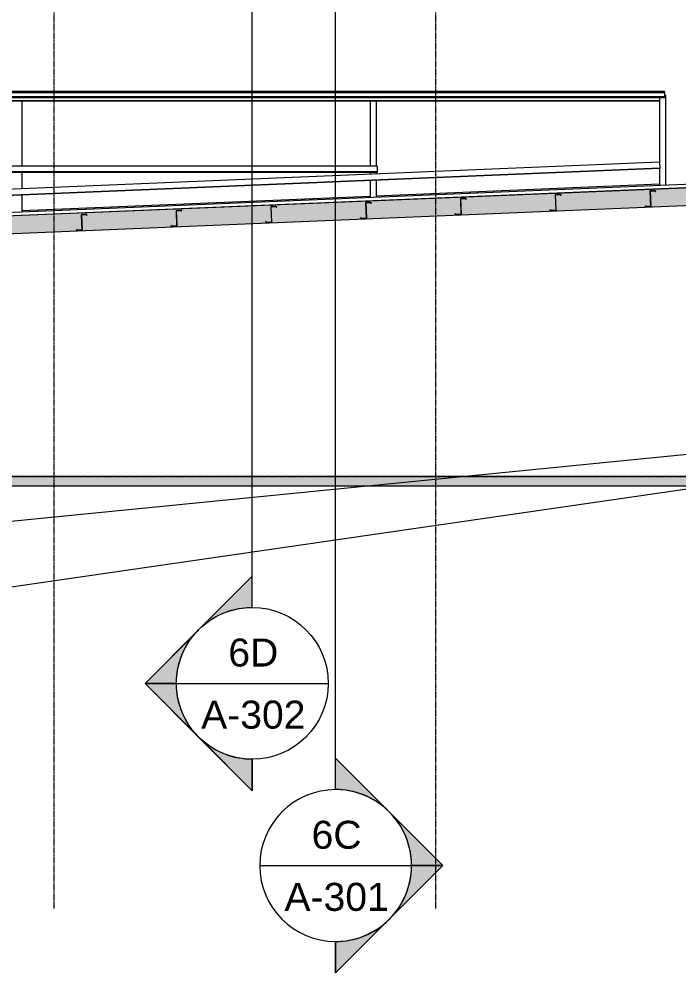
# Model space of a CAD drawing. Header units: inches. Extents: x -23565 to -43, y -324 to 853.
# Drawn here: x -4971 to -4554, y -314 to 289 of the extents above; entities that cross this region are included whole.
import ezdxf

# ---------------------------------------------------------------- set-up
doc = ezdxf.new("R2010")
doc.units = ezdxf.units.IN
doc.header["$MEASUREMENT"] = 0
doc.linetypes.add('Grid Line 1_2_', pattern=[0.8749999999999999, 0.4999999999999999, -0.125, 0.125, -0.125])
for name, color, linetype, lineweight in [('A-ANNO-IDEN', 131, 'Continuous', 9), ('A-CLNG', 13, 'Continuous', 13), ('A-CLNG-PATT', 13, 'Continuous', 25), ('A-FLOR', 192, 'Continuous', 13), ('A-FLOR-LEVL', 51, 'Continuous', 9), ('A-FLOR-PATT', 8, 'Continuous', 25), ('A-ROOF', 132, 'Continuous', 13), ('A-WALL', 113, 'Continuous', 13), ('G-ANNO-SYMB', 111, 'Continuous', 9), ('S-BEAM', 12, 'Continuous', 13), ('S-COLS', 52, 'Continuous', 13), ('S-GRID', 1, 'Continuous', 9)]:
    doc.layers.add(name, color=color, linetype=linetype, lineweight=lineweight)
doc.styles.add('Arial_2', font='arial.ttf', dxfattribs={"height": 17.70359281437124})
pattern_1 = [(45, (-5044.515, 67.247), (-19.00703027829439, 19.0070302782944), []), (45, (-5044.515, 96.04700000000001), (-19.00703027829439, 19.0070302782944), [])]

# ---------------------------------------------------------------- blocks, each defined once
blk = doc.blocks.new('Struct_Xcel_Sports Complex_rvt-5-Building Section - East_West looking South _ Fieldhouse')
at = {"layer": 'A-FLOR-PATT', "lineweight": 9}
h = blk.add_hatch(dxfattribs=at)
h.set_pattern_fill('FP_75', color=256, style=0, pattern_type=2)
h.set_pattern_definition([(49.99999999999999, (-5044.515, 67.247), (55.08540092433552, -4.819842010399984), [5.76, -63.36]), (355, (-5044.515, 67.247), (-10.65568887076341, 57.76853117995548), [4.608000000000001, -50.688]), (100.451, (-5039.925, 66.846), (44.42946763329039, 52.94866132228842), [4.895, -53.848]), (46.184, (-5044.515, 82.60700000000001), (81.96444173651602, -12.71212223907837), [8.64, -95.04]), (96.636, (-5037.685, 81.548), (71.78149636030851, 74.81237833590787), [7.343, -80.77199999999999]), (351.184, (-5044.515, 82.60700000000001), (71.78194683429966, 74.81243234033883), [6.912000000000001, -76.032]), (21, (-5036.835, 78.767), (45.84207144938917, -30.92146111083851), [5.76, -63.36]), (326, (-5036.835, 78.767), (18.68706418402729, 55.69147629738364), [4.608000000000001, -50.688]), (71.45100000000001, (-5033.015, 76.19), (64.52890835799828, 24.77010932808051), [4.895, -53.848]), (37.50000000000001, (-5044.515, 67.247), (0.933894640541661, 25.56681620382889), [2.534, -47.53899999999999, 2.534, -48.922, -50.88]), (37.50000000000001, (-5044.515, 67.247), (0.933894640541661, 25.56681620382889), [-101.53, 2.534, -48.346]), (7.499999999999999, (-5044.515, 67.247), (20.20403996418253, 30.29130269773347), [2.534, -26.803, 2.534, -46.387, -19.392]), (7.499999999999999, (-5044.515, 67.247), (20.20403996418253, 30.29130269773347), [-78.259, 2.534, -16.858]), (327.5, (-5061.641, 67.247), (40.99778450279307, -1.732402627145404), [2.534, -16.666, 2.534, -57.37, -79.488]), (327.5, (-5061.641, 67.247), (40.99778450279307, -1.732402627145404), [-79.104, 2.534, -76.954]), (317.5, (-5069.321, 67.247), (44.78888311775997, 7.687838582048734), [2.534, -22.426, 2.534, -37.248, -56.448]), (317.5, (-5069.321, 67.247), (44.78888311775997, 7.687838582048734), [-64.742, 2.534, -53.91399999999999])])
h.paths.add_polyline_path([(22066.14022535249, -5.999999999999317), (25307.20272535238, -5.999999999999317), (25307.20272535238, 0), (22066.14022535249, 0), (22066.14022535249, -1.598079339972855)], flags=0)
h.paths.add_polyline_path([(26272.89022535242, -5.999999999999317), (26272.89022535242, 0), (25737.89022535263, 0), (25737.89022535263, -5.999999999999317), (26225.74000625958, -5.999999999999317)], flags=0)
at = {"layer": 'A-FLOR', "color": 7}
for p, q in [((25307.20272535238, -1.06581410364015e-14), (22066.14022535249, -1.06581410364015e-14)), ((22066.14022535249, -6.00000000000001), (25307.20272535238, -6.00000000000001))]:
    blk.add_line(p, q, dxfattribs=at)
blk = doc.blocks.new('Girt_C - 8_D-1782471-Building Section - East_West looking South _ Fieldhouse')
at = {"layer": 'S-BEAM', "color": 8, "lineweight": 9}
for p, q in [((22072.7652253524, 241.2968750001023), (22069.2018615215, 241.2968750001023)), ((22069.18239323217, 237.3147842928365), (22069.18239323217, 237.6232088335606)), ((22696.76521643457, 237.3147842928364), (22069.18239323217, 237.3147842928365)), ((22069.38937126329, 237.7968750001014), (22696.76521643457, 237.7968750001014)), ((22696.76521643457, 239.4558058261849), (22696.76521643457, 237.7968750001014)), ((22696.76521643457, 237.7968750001014), (22696.76521643457, 237.3147842928364))]:
    blk.add_line(p, q, dxfattribs=at)
blk = doc.blocks.new('Girt_C - 8_D-1779451-Building Section - East_West looking South _ Fieldhouse')
at = {"layer": 'S-BEAM', "color": 8, "lineweight": 9}
for p, q in [((22696.92870950193, 194.694081519054), (22067.84476912016, 168.4833535531263)), ((22696.76293985979, 198.6727203348604), (22069.45273004653, 172.5358946996574)), ((22069.62261763639, 169.0399364299089), (22696.90864064617, 195.1757543240365)), ((22696.76293985979, 198.6727203348589), (22696.77074525906, 198.4853828699935)), ((22696.77074525906, 198.4853828699935), (22696.90864064617, 195.1757543240365)), ((22696.90864064617, 195.1757543240365), (22696.92870950193, 194.694081519054)), ((22067.68680487729, 172.2746549040658), (22067.67899947802, 172.4619923689312)), ((22067.8247002644, 168.9650263581088), (22067.68680487729, 172.2746549040658)), ((22067.8247002644, 168.9650263581088), (22069.44356984839, 169.032476419308)), ((22067.84476912016, 168.4833535531263), (22067.8247002644, 168.9650263581088))]:
    blk.add_line(p, q, dxfattribs=at)
blk = doc.blocks.new('Girt_Z - 10_D-V140-Building Section - East_West looking South _ Fieldhouse')
at = {"layer": 'S-BEAM', "color": 7}
for p, q in [((22690.73957785752, 180.5317517642919), (22691.14027420054, 170.9150395316995)), ((22691.25735775737, 170.732311825401), (22690.84885690143, 180.5363323680285)), ((22693.8540629838, 180.8491846677222), (22690.91910958159, 180.7268949426302)), ((22690.9207970303, 180.6174953505892), (22693.80765813986, 180.7377812301545)), ((22693.80765813986, 180.7377812301545), (22694.27886724577, 180.221487105489)), ((22694.35965388923, 180.2952191125322), (22693.8540629838, 180.8491846677222)), ((22694.27886724577, 180.221487105489), (22694.35965388923, 180.2952191125322)), ((22687.46047937371, 171.2195062992305), (22687.37969273025, 171.1457742921874)), ((22687.37969273025, 171.1457742921874), (22687.88528363569, 170.5918087369974)), ((22687.93168847962, 170.7032121745651), (22687.46047937371, 171.2195062992305)), ((22687.88528363569, 170.5918087369974), (22691.25735775737, 170.732311825401)), ((22691.06955896019, 170.8339567779223), (22687.93168847962, 170.7032121745651))]:
    blk.add_line(p, q, dxfattribs=at)
for centre, radius, start, end in [((22690.92691530872, 180.5395574914255), 0.1874999999984359, 92.38594402969582, 182.3859440303869), ((22690.9269404919, 180.5395858509648), 0.07815134197464949, 94.50866165067437, 182.3859440303961), ((22691.06216324113, 170.9117849083908), 0.07817873465977615, 275.4283057392703, 2.385944029047335)]:
    blk.add_arc(centre, radius, start, end, dxfattribs=at)
blk = doc.blocks.new('Girt_Z - 10_D-V141-Building Section - East_West looking South _ Fieldhouse')
at = {"layer": 'S-BEAM', "lineweight": 9}
h = blk.add_hatch(dxfattribs=at)
h.set_pattern_fill('FP_62', color=8, style=0, pattern_type=2)
h.set_pattern_definition(pattern_1)
h.paths.add_polyline_path([(22627.93729925014, 168.0939760542665), (22631.30937337183, 168.2344791426708), (22631.12157457465, 168.3361240951918), (22627.98370409407, 168.2053794918353), (22627.51249498817, 168.7216736165002), (22627.43170834471, 168.6479416094568)], flags=0)
h.paths.add_polyline_path([(22631.30937337183, 168.2344791426708), (22630.90087251589, 178.0384996852979), (22630.79159347197, 178.0339190815613), (22631.192289815, 168.4172068489694)], flags=0)
h.paths.add_polyline_path([(22634.33088286023, 177.723654422758), (22634.41166950369, 177.7973864298014), (22633.90607859825, 178.3513519849917), (22630.97112519605, 178.2290622598997), (22630.97281264476, 178.1196626678583), (22633.85967375432, 178.2399485474236)], flags=0)
at = {"layer": 'S-BEAM', "color": 7}
for p, q in [((22630.79159347197, 178.0339190815613), (22631.192289815, 168.4172068489689)), ((22631.30937337183, 168.2344791426704), (22630.90087251589, 178.0384996852979)), ((22633.90607859825, 178.3513519849916), (22630.97112519605, 178.2290622598996)), ((22630.97281264476, 178.1196626678585), (22633.85967375432, 178.2399485474238)), ((22633.85967375432, 178.2399485474238), (22634.33088286023, 177.7236544227584)), ((22634.41166950369, 177.7973864298016), (22633.90607859825, 178.3513519849916)), ((22634.33088286023, 177.7236544227584), (22634.41166950369, 177.7973864298016)), ((22627.51249498817, 168.7216736164999), (22627.43170834471, 168.6479416094568)), ((22627.43170834471, 168.6479416094568), (22627.93729925014, 168.0939760542668)), ((22627.98370409408, 168.2053794918345), (22627.51249498817, 168.7216736164999)), ((22627.93729925014, 168.0939760542668), (22631.30937337183, 168.2344791426704)), ((22631.12157457465, 168.3361240951916), (22627.98370409408, 168.2053794918345))]:
    blk.add_line(p, q, dxfattribs=at)
for centre, radius, start, end in [((22630.97893092318, 178.0417248086949), 0.1874999999984359, 92.38594402969582, 182.3859440303869), ((22630.97895610636, 178.0417531682342), 0.07815134197464949, 94.50866165067603, 182.3859440303961), ((22631.11417885559, 168.4139522256602), 0.07817873465977615, 275.4283057392703, 2.385944029047335)]:
    blk.add_arc(centre, radius, start, end, dxfattribs=at)
blk = doc.blocks.new('Girt_Z - 10_D-V142-Building Section - East_West looking South _ Fieldhouse')
at = {"layer": 'S-BEAM', "color": 7}
for p, q in [((22570.84360908643, 175.5360863988308), (22571.24430542946, 165.9193741662383)), ((22571.36138898629, 165.7366464599398), (22570.95288813035, 175.5406670025673)), ((22573.95809421271, 175.853519302261), (22571.0231408105, 175.731229577169)), ((22571.02482825921, 175.621829985128), (22573.91168936878, 175.7421158646933)), ((22573.91168936878, 175.7421158646933), (22574.38289847469, 175.2258217400278)), ((22574.46368511815, 175.299553747071), (22573.95809421271, 175.853519302261)), ((22574.38289847469, 175.2258217400278), (22574.46368511815, 175.299553747071)), ((22567.56451060263, 166.2238409337693), (22567.48372395916, 166.1501089267261)), ((22567.48372395916, 166.1501089267261), (22567.9893148646, 165.5961433715362)), ((22568.03571970853, 165.7075468091039), (22567.56451060263, 166.2238409337693)), ((22567.9893148646, 165.5961433715362), (22571.36138898629, 165.7366464599398)), ((22571.1735901891, 165.838291412461), (22568.03571970853, 165.7075468091039))]:
    blk.add_line(p, q, dxfattribs=at)
for centre, radius, start, end in [((22571.03094653763, 175.5438921259643), 0.1874999999984359, 92.38594402969582, 182.3859440303959), ((22571.03097172082, 175.5439204855036), 0.07815134197101466, 94.50866164822588, 182.3859440303747), ((22571.16619447005, 165.9161195429296), 0.0781787346586504, 275.4283057379631, 2.385944030369768)]:
    blk.add_arc(centre, radius, start, end, dxfattribs=at)
blk = doc.blocks.new('Girt_Z - 10_D-V143-Building Section - East_West looking South _ Fieldhouse')
at = {"layer": 'S-BEAM', "lineweight": 9}
h = blk.add_hatch(dxfattribs=at)
h.set_pattern_fill('FP_62', color=8, style=0, pattern_type=2)
h.set_pattern_definition(pattern_1)
h.paths.add_polyline_path([(22508.04133047906, 163.0983106888061), (22511.41340460075, 163.2388137772097), (22511.22560580357, 163.3404587297307), (22508.08773532299, 163.2097141263743), (22507.61652621709, 163.7260082510391), (22507.53573957362, 163.6522762439957)], flags=0)
h.paths.add_polyline_path([(22511.41340460075, 163.2388137772097), (22511.00490374481, 173.0428343198375), (22510.89562470089, 173.0382537161009), (22511.29632104392, 163.4215414835083)], flags=0)
h.paths.add_polyline_path([(22514.43491408915, 172.7279890572976), (22514.51570073261, 172.801721064341), (22514.01010982717, 173.3556866195306), (22511.07515642497, 173.2333968944393), (22511.07684387367, 173.1239973023978), (22513.96370498324, 173.2442831819631)], flags=0)
at = {"layer": 'S-BEAM', "color": 7}
for p, q in [((22510.89562470089, 173.0382537161001), (22511.29632104392, 163.4215414835077)), ((22511.41340460075, 163.2388137772092), (22511.00490374481, 173.0428343198367)), ((22514.01010982717, 173.3556866195304), (22511.07515642496, 173.2333968944384)), ((22511.07684387367, 173.1239973023974), (22513.96370498324, 173.2442831819627)), ((22513.96370498324, 173.2442831819627), (22514.43491408915, 172.7279890572972)), ((22514.51570073261, 172.8017210643404), (22514.01010982717, 173.3556866195304)), ((22514.43491408915, 172.7279890572972), (22514.51570073261, 172.8017210643404)), ((22507.61652621709, 163.7260082510388), (22507.53573957362, 163.6522762439956)), ((22507.53573957362, 163.6522762439956), (22508.04133047906, 163.0983106888056)), ((22508.08773532299, 163.2097141263733), (22507.61652621709, 163.7260082510388)), ((22508.04133047906, 163.0983106888056), (22511.41340460075, 163.2388137772092)), ((22511.22560580356, 163.3404587297305), (22508.08773532299, 163.2097141263733))]:
    blk.add_line(p, q, dxfattribs=at)
for centre, radius, start, end in [((22511.08296215209, 173.0460594432337), 0.1874999999984359, 92.38594402969582, 182.3859440303869), ((22511.08298733528, 173.046087802773), 0.07815134197101466, 94.50866164822597, 182.3859440303963), ((22511.21821008451, 163.418286860199), 0.0781787346586504, 275.4283057379612, 2.385944030369768)]:
    blk.add_arc(centre, radius, start, end, dxfattribs=at)
blk = doc.blocks.new('Girt_Z - 10_D-V144-Building Section - East_West looking South _ Fieldhouse')
at = {"layer": 'S-BEAM', "color": 7}
for p, q in [((22450.94764031535, 170.5404210333696), (22451.34833665838, 160.9237088007771)), ((22451.46542021521, 160.7409810944786), (22451.05691935927, 170.5450016371061)), ((22454.06212544163, 170.8578539367998), (22451.12717203942, 170.7355642117078)), ((22451.12885948813, 170.6261646196668), (22454.0157205977, 170.7464504992321)), ((22454.0157205977, 170.7464504992321), (22454.48692970361, 170.2301563745666)), ((22454.56771634707, 170.3038883816098), (22454.06212544163, 170.8578539367998)), ((22454.48692970361, 170.2301563745666), (22454.56771634707, 170.3038883816098)), ((22447.66854183155, 161.2281755683082), (22447.58775518808, 161.154443561265)), ((22447.58775518808, 161.154443561265), (22448.09334609352, 160.600478006075)), ((22448.13975093745, 160.7118814436427), (22447.66854183155, 161.2281755683082)), ((22448.09334609352, 160.600478006075), (22451.46542021521, 160.7409810944786)), ((22451.27762141802, 160.8426260469999), (22448.13975093745, 160.7118814436427))]:
    blk.add_line(p, q, dxfattribs=at)
for centre, radius, start, end in [((22451.13497776655, 170.5482267605031), 0.1874999999984359, 92.38594402969582, 182.3859440303959), ((22451.13500294974, 170.5482551200424), 0.07815134197101466, 94.50866164822588, 182.3859440303747), ((22451.27022569897, 160.9204541774684), 0.0781787346586504, 275.4283057379631, 2.385944030369768)]:
    blk.add_arc(centre, radius, start, end, dxfattribs=at)
blk = doc.blocks.new('Girt_Z - 10_D-V145-Building Section - East_West looking South _ Fieldhouse')
at = {"layer": 'S-BEAM', "lineweight": 9}
h = blk.add_hatch(dxfattribs=at)
h.set_pattern_fill('FP_62', color=8, style=0, pattern_type=2)
h.set_pattern_definition(pattern_1)
h.paths.add_polyline_path([(22388.14536170798, 158.1026453233442), (22391.51743582966, 158.2431484117478), (22391.32963703249, 158.3447933642695), (22388.19176655191, 158.2140487609123), (22387.72055744601, 158.7303428855772), (22387.63977080254, 158.6566108785345)], flags=0)
h.paths.add_polyline_path([(22391.51743582966, 158.2431484117478), (22391.10893497373, 168.0471689543756), (22390.99965592981, 168.0425883506397), (22391.40035227283, 158.4258761180464)], flags=0)
h.paths.add_polyline_path([(22394.53894531807, 167.7323236918357), (22394.61973196153, 167.8060556988791), (22394.11414105609, 168.3600212540694), (22391.17918765388, 168.2377315289774), (22391.18087510259, 168.1283319369366), (22394.06773621216, 168.2486178165012)], flags=0)
at = {"layer": 'S-BEAM', "color": 7}
for p, q in [((22390.99965592981, 168.042588350639), (22391.40035227283, 158.4258761180465)), ((22391.51743582966, 158.243148411748), (22391.10893497373, 168.0471689543755)), ((22394.11414105609, 168.3600212540692), (22391.17918765388, 168.2377315289772)), ((22391.18087510259, 168.1283319369361), (22394.06773621216, 168.2486178165015)), ((22394.06773621216, 168.2486178165015), (22394.53894531807, 167.732323691836)), ((22394.61973196153, 167.8060556988792), (22394.11414105609, 168.3600212540692)), ((22394.53894531807, 167.732323691836), (22394.61973196153, 167.8060556988792)), ((22387.72055744601, 158.7303428855775), (22387.63977080254, 158.6566108785344)), ((22387.63977080254, 158.6566108785344), (22388.14536170798, 158.1026453233444)), ((22388.19176655191, 158.2140487609121), (22387.72055744601, 158.7303428855775)), ((22388.14536170798, 158.1026453233444), (22391.51743582966, 158.243148411748)), ((22391.32963703248, 158.3447933642693), (22388.19176655191, 158.2140487609121))]:
    blk.add_line(p, q, dxfattribs=at)
for centre, radius, start, end in [((22391.18699338101, 168.0503940777725), 0.1874999999984359, 92.38594402969582, 182.3859440303869), ((22391.1870185642, 168.0504224373118), 0.07815134197101466, 94.50866164822433, 182.3859440303963), ((22391.32224131342, 158.4226214947378), 0.0781787346586504, 275.4283057379612, 2.385944030369768)]:
    blk.add_arc(centre, radius, start, end, dxfattribs=at)
blk = doc.blocks.new('Girt_Z - 10_D-1390502-Building Section - East_West looking South _ Fieldhouse')
at = {"layer": 'S-BEAM', "color": 7}
for p, q in [((22331.05167154427, 165.5447556679084), (22331.45236788729, 155.9280434353159)), ((22331.56945144412, 155.7453157290174), (22331.16095058819, 165.5493362716449)), ((22334.16615667055, 165.8621885713386), (22331.23120326834, 165.7398988462466)), ((22331.23289071705, 165.6304992542056), (22334.11975182662, 165.7507851337709)), ((22334.11975182662, 165.7507851337709), (22334.59096093252, 165.2344910091054)), ((22334.67174757599, 165.3082230161486), (22334.16615667055, 165.8621885713386)), ((22334.59096093252, 165.2344910091054), (22334.67174757599, 165.3082230161486)), ((22327.77257306047, 156.232510202847), (22327.691786417, 156.1587781958038)), ((22327.691786417, 156.1587781958038), (22328.19737732244, 155.6048126406138)), ((22328.24378216637, 155.7162160781815), (22327.77257306047, 156.232510202847)), ((22328.19737732244, 155.6048126406138), (22331.56945144412, 155.7453157290174)), ((22331.38165264694, 155.8469606815387), (22328.24378216637, 155.7162160781815))]:
    blk.add_line(p, q, dxfattribs=at)
for centre, radius, start, end in [((22331.23900899547, 165.5525613950419), 0.1874999999984359, 92.38594402969582, 182.3859440303956), ((22331.23903417866, 165.5525897545812), 0.07815134197101466, 94.50866164822588, 182.3859440303747), ((22331.37425692788, 155.9247888120072), 0.0781787346586504, 275.4283057379613, 2.38594403039141)]:
    blk.add_arc(centre, radius, start, end, dxfattribs=at)
blk = doc.blocks.new('Girt_C - 8_D-1783450-Building Section - East_West looking South _ Fieldhouse')
at = {"layer": 'S-BEAM', "color": 8, "lineweight": 9}
for p, q in [((22065.84522537626, 192.7968750001015), (22065.84522537626, 196.1093750001017)), ((22518.19544252644, 196.2968750001023), (22069.45272535228, 196.2968750001024)), ((22518.19544252644, 196.2968750001015), (22518.19544252644, 196.1093750001016)), ((22518.19544252644, 196.1093750001016), (22518.19544252644, 192.7968750001014)), ((22065.84522537626, 192.3147842928366), (22065.84522537626, 192.7968750001015)), ((22065.84522537626, 192.7968750001015), (22069.48634744828, 192.7968750001015)), ((22518.19544252644, 192.3147842928365), (22065.84522537626, 192.3147842928366)), ((22069.64022535228, 192.7968750001015), (22518.19544252644, 192.7968750001014)), ((22518.19544252644, 192.7968750001014), (22518.19544252644, 192.3147842928365))]:
    blk.add_line(p, q, dxfattribs=at)
blk = doc.blocks.new('Section - Section Head - Filled-1526-Building Section - East_West looking South _ Fieldhouse')
at = {"layer": 'G-ANNO-SYMB'}
h = blk.add_hatch(color=256, dxfattribs=at)
edge = h.paths.add_edge_path(flags=0)
edge.add_line((22906.36451102587, -210.3516792933649), (22874.15560031259, -178.1427685800909))
edge.add_line((22874.15560031259, -178.1427685800909), (22874.15560031259, -197.9625483920721))
edge.add_arc((22874.15560031259, -246.0250195739995), 48.06247118192778, 47.92160497537708, 90.0000000000004, ccw=False)
h = blk.add_hatch(color=256, dxfattribs=at)
edge = h.paths.add_edge_path(flags=0)
edge.add_arc((22874.15560031259, -246.0250195739998), 47.99999999999991, -1.1368683772161603e-13, 44.99999999999852, ccw=False)
edge.add_line((22922.15560031259, -246.0250195739996), (22942.0378513065, -246.0250195739996))
edge.add_line((22942.0378513065, -246.0250195739996), (22908.09672580955, -212.0838940770454))
h = blk.add_hatch(color=256, dxfattribs=at)
edge = h.paths.add_edge_path(flags=0)
edge.add_line((22908.09672580955, -279.9661450709538), (22942.0378513065, -246.0250195739996))
edge.add_line((22942.0378513065, -246.0250195739996), (22922.15560031259, -246.0250195739996))
edge.add_arc((22874.15560031259, -246.0250195739993), 48.00000000000296, 314.9999999999999, 359.9999999999997, ccw=False)
h = blk.add_hatch(color=256, dxfattribs=at)
edge = h.paths.add_edge_path(flags=0)
edge.add_arc((22874.15560031259, -246.025019574), 48.06247118192715, 269.9999999999998, 312.0783950246225, ccw=False)
edge.add_line((22874.15560031259, -294.0874907559271), (22874.15560031259, -313.9072705679083))
edge.add_line((22874.15560031259, -313.9072705679083), (22906.36451102587, -281.6983598546342))
for p, q in [((22942.0378513065, -246.0250195739996), (22874.15560031259, -178.1427685800914)), ((22874.15560031259, -198.0250195739998), (22874.15560031259, -178.1427685800914)), ((22874.15560031259, -197.9625483920721), (22874.15560031259, -178.1427685800909)), ((22874.15560031259, -178.1427685800909), (22906.36451102587, -210.3516792933649)), ((22908.09672580955, -212.0838940770454), (22942.0378513065, -246.0250195739996)), ((22942.0378513065, -246.0250195739996), (22874.15560031259, -313.9072705679082)), ((22942.0378513065, -246.0250195739996), (22908.09672580955, -279.9661450709538)), ((22922.15560031259, -246.0250195739996), (22942.0378513065, -246.0250195739996)), ((22942.0378513065, -246.0250195739996), (22922.15560031259, -246.0250195739996)), ((22906.36451102587, -281.6983598546342), (22874.15560031259, -313.9072705679083)), ((22874.15560031259, -294.0250195739998), (22874.15560031259, -313.9072705679082)), ((22874.15560031259, -313.9072705679083), (22874.15560031259, -294.0874907559271))]:
    blk.add_line(p, q, dxfattribs=at)
for centre, radius, start, end in [((22874.15560031259, -246.0250195739998), 48.00000000000009, 90.00000000000011, 269.9999999999997), ((22874.15560031259, -246.0250195739995), 48.06247118192778, 47.92160497537667, 90), ((22874.15560031259, -246.0250195739998), 48.00000000000004, 269.9999999999997, 90.00000000000006), ((22874.15560031259, -246.0250195739998), 47.99999999999991, 359.9999999999996, 44.99999999999815), ((22874.15560031259, -246.0250195739993), 48.00000000000296, 314.9999999999995, 359.9999999999994), ((22874.15560031259, -246.025019574), 48.06247118192715, 269.9999999999994, 312.0783950246221)]:
    blk.add_arc(centre, radius, start, end, dxfattribs=at)

msp = doc.modelspace()

# ---------------------------------------------------------------- hatches: boundary and pattern name
at = {"layer": 'A-CLNG-PATT', "lineweight": 9}
h = msp.add_hatch(dxfattribs=at)
h.set_pattern_fill('FP_70', color=8, style=0, pattern_type=2)
h.set_pattern_definition([(161.57, (-5043.555, 68.207), (-7.680223697288786, -0.0009795936816989759), [0, -54.643, 6.067, 0]), (18.43, (-5045.475, 68.207), (-7.680223697288786, 0.00097959368169942), [0, -54.643, 6.067, 0]), (108.43, (-5043.555, 68.207), (3.838295292656201, -19.20136532245489), [18.21099999999999, -42.49899999999999]), (71.57, (-5045.475, 68.207), (3.838295292656203, 19.20136532245489), [18.211, -42.499])])
h.paths.add_polyline_path([(-5201.199379487185, 144.2420885976287), (-4463.928757463505, 174.9616978486151), (-4463.928757463505, 186.0963507788474), (-5201.199379487185, 155.3767415278603), (-5201.199379487185, 154.6459206600277)], flags=0)

# ---------------------------------------------------------------- linework, layer by layer
at = {"layer": 'A-ANNO-IDEN', "color": 153}
for p, q in [((-4440.469584685849, 24.54243091618167), (-5307.674103718698, -61.16881421647235)), ((-4430.038942524767, 9.140214359437378), (-5309.549103718618, -118.3071046745109))]:
    msp.add_line(p, q, dxfattribs=at)
at = {"layer": 'A-CLNG', "color": 7}
for p, q in [((-4465.428757463331, 186.0338507788542), (-5201.199379487185, 155.3767415278603)), ((-5201.199379487185, 144.2420885976277), (-4465.428757463331, 174.8991978486217))]:
    msp.add_line(p, q, dxfattribs=at)
at = {"layer": 'A-FLOR-LEVL', "linetype": 'Grid Line 1_2_'}
msp.add_line((-5515.859951923259, 0), (-91.40966119233417, 0), dxfattribs=at)
at = {"layer": 'A-ROOF', "color": 7}
for p, q in [((-4452.17875746646, 188.7178778036673), (-5267.928757464062, 154.728294470431)), ((-5267.928757464062, 152.7265591121869), (-4452.17875746646, 186.7161424454233))]:
    msp.add_line(p, q, dxfattribs=at)
at = {"layer": 'A-WALL', "color": 8, "lineweight": 9}
for p, q in [((-4563.053757463582, 243.5000000000036), (-5205.491257463611, 243.5000000000036)), ((-4563.053757463582, 242.6876794211166), (-5189.9912574636, 242.6876794211166)), ((-4563.053757463582, 243.5000000000036), (-4563.053757463582, 239.4558058261851)), ((-4563.053757463582, 240.0000000000037), (-5189.9912574636, 240.0000000000037)), ((-4563.053757463582, 239.4558058261851), (-5189.535451637428, 239.4558058261851)), ((-4563.053757463582, 239.5000000000074), (-5189.491257463604, 239.5000000000074)), ((-4745.192904469935, 177.5098226910096), (-4566.036557840827, 184.9746704672224)), ((-4969.178757463495, 168.177078816278), (-4749.164777551494, 177.3443279792779))]:
    msp.add_line(p, q, dxfattribs=at)
at = {"layer": 'G-ANNO-SYMB'}
for p, q in [((-4823.645363403302, -82.79948688786065), (-4823.645363403302, 592.8795793069728)), ((-4770.96498199784, -198.025019574), (-4770.96498199784, 495.0639421455541)), ((-4871.645363403317, -130.7994868878606), (-4775.645363403317, -130.7994868878606)), ((-4818.964981997855, -246.0250195739997), (-4722.964981997855, -246.0250195739997))]:
    msp.add_line(p, q, dxfattribs=at)
at = {"layer": 'S-COLS', "color": 8, "lineweight": 9}
for p, q in [((-4969.178757463495, 196.2968750001025), (-4969.178757463495, 237.3147842928372)), ((-4749.178757463484, 237.3147842928372), (-4749.178757463484, 196.2963219749647)), ((-4745.17875746348, 196.2968075940841), (-4745.17875746348, 237.3147842928372)), ((-4566.053766381421, 237.3147842928372), (-4566.053766381421, 198.6178504617708)), ((-4562.053766381418, 240.826371567016), (-4563.034113592686, 240.826371567016)), ((-4562.053766381421, 184.1397524322105), (-4562.053766381421, 240.8263715670164)), ((-4566.053766381421, 194.6872695945435), (-4566.053766381421, 183.9730857655443)), ((-4969.178757463495, 181.8766473013866), (-4969.178757463495, 192.3147842928379)), ((-4749.178757463484, 192.3147842928379), (-4749.178757463484, 191.0269281836015)), ((-4749.178757463484, 187.0573826797672), (-4749.178757463484, 176.3428778037907)), ((-4745.17875746348, 191.1939373320156), (-4745.17875746348, 192.3147842928379)), ((-4745.17875746348, 176.5095444704577), (-4745.17875746348, 187.224042333803)), ((-4566.053766381421, 181.9713504073008), (-4566.053766381421, 181.8411420739339)), ((-4562.053766381421, 182.0078087406009), (-4562.053766381421, 182.1380170739671)), ((-4969.178757463495, 167.1762111371231), (-4969.178757463495, 177.8911017077791)), ((-4749.178757463484, 174.3411424455466), (-4749.178757463484, 174.2109341121818)), ((-4745.17875746348, 174.3776007788481), (-4745.17875746348, 174.5078091122136)), ((-4969.178757463495, 165.0442674455148), (-4969.178757463495, 165.174475778879))]:
    msp.add_line(p, q, dxfattribs=at)
at = {"layer": 'S-GRID', "linetype": 'Grid Line 1_2_'}
for p, q in [((-4948.928757463789, -273.1608068449274), (-4948.928757463789, 671.8918076611269)), ((-4707.678757463786, -273.1608068449274), (-4707.678757463786, 671.8918076611269))]:
    msp.add_line(p, q, dxfattribs=at)

# ---------------------------------------------------------------- block references
at = {"color": 250, "lineweight": 5}
msp.add_blockref('Struct_Xcel_Sports Complex_rvt-5-Building Section - East_West looking South _ Fieldhouse', (-27262.818982816, 0), dxfattribs=at)
at = {"layer": 'G-ANNO-SYMB', "extrusion": (0, 0, -1)}
msp.add_blockref('Section - Section Head - Filled-1526-Building Section - East_West looking South _ Fieldhouse', (-18050.51023690929, 115.2255326861365), dxfattribs=at)
at = {"layer": 'G-ANNO-SYMB'}
msp.add_blockref('Section - Section Head - Filled-1526-Building Section - East_West looking South _ Fieldhouse', (-27645.12058231046, 0), dxfattribs=at)
at = {"layer": 'S-BEAM', "color": 8, "lineweight": 9}
for name in ['Girt_C - 8_D-1782471-Building Section - East_West looking South _ Fieldhouse', 'Girt_C - 8_D-1783450-Building Section - East_West looking South _ Fieldhouse', 'Girt_C - 8_D-1779451-Building Section - East_West looking South _ Fieldhouse', 'Girt_Z - 10_D-V142-Building Section - East_West looking South _ Fieldhouse', 'Girt_Z - 10_D-V141-Building Section - East_West looking South _ Fieldhouse', 'Girt_Z - 10_D-V140-Building Section - East_West looking South _ Fieldhouse', 'Girt_Z - 10_D-V144-Building Section - East_West looking South _ Fieldhouse', 'Girt_Z - 10_D-V143-Building Section - East_West looking South _ Fieldhouse', 'Girt_Z - 10_D-1390502-Building Section - East_West looking South _ Fieldhouse', 'Girt_Z - 10_D-V145-Building Section - East_West looking South _ Fieldhouse']:
    msp.add_blockref(name, (-27262.818982816, 0), dxfattribs=at)

# ---------------------------------------------------------------- texts
at = {"layer": 'G-ANNO-SYMB', "char_height": 17.70359281437124, "attachment_point": 2, "line_spacing_factor": 0.9385317878468563, "style": 'Arial_2'}
for s, insert, width in [('6D', (-4823.030623441442, -102.461237749156), 37.58399999999996), ('A-302', (-4823.03062344144, -141.7337261278215), 78.62399999999991), ('6C', (-4770.350242035984, -217.6867704352951), 37.58399999999996), ('A-301', (-4770.350242035982, -256.9592588139607), 78.62399999999991)]:
    msp.add_mtext(s, dxfattribs=dict(at, insert=insert, width=width))

doc.saveas('drawing.dxf')
